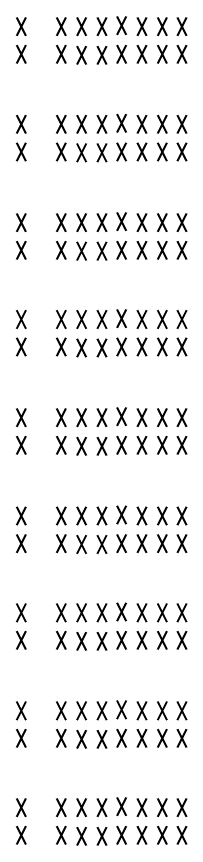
# Model space of a CAD drawing. Extents: x -6 to 410, y -3 to 290.
# Drawn here: x 230.04 to 237.13, y 129.67 to 164.24 of the extents above; entities that cross this region are included whole.
import ezdxf

# ---------------------------------------------------------------- set-up
doc = ezdxf.new("R2010")
doc.units = 0
doc.layers.get('0').update_dxf_attribs({"linetype": 'CONTINUOUS'})
doc.layers.add('1', color=7, linetype='CONTINUOUS')
doc.layers.add('2', color=1, linetype='CONTINUOUS')
doc.styles.add('ROMANS', font='ROMANS', dxfattribs={"width": 0.85})

# ---------------------------------------------------------------- blocks, each defined once
blk = doc.blocks.new('IM116ADR')
at = {"flags": 1}
blk.add_attdef('SYMBTYPE', (0, 0), '', height=0.2, dxfattribs=at)
at = {"layer": '2', "style": 'ROMANS', "width": 0.85}
for p in [(17.96, -23.3), (24.91, -23.3), (28.45, -23.3), (31.99, -23.3), (35.39, -23.14), (38.93, -23.3), (42.47, -23.3), (45.88, -23.3), (17.96, -28.1), (24.91, -28.1), (28.45, -28.26), (31.99, -28.26), (35.39, -28.1), (38.93, -28.1), (42.47, -28.1), (45.88, -28.1), (17.96, -40.27), (24.91, -40.27), (28.45, -40.27), (31.99, -40.27), (35.39, -40.11), (38.93, -40.27), (42.47, -40.27), (45.88, -40.27), (17.96, -45.07), (24.91, -45.07), (28.45, -45.23), (31.99, -45.23), (35.39, -45.07), (38.93, -45.07), (42.47, -45.07), (45.88, -45.07), (17.96, -57.35), (24.91, -57.35), (28.45, -57.35), (31.99, -57.35), (35.39, -57.19), (38.93, -57.35), (42.47, -57.35), (45.88, -57.35), (17.96, -62.15), (24.91, -62.15), (35.39, -62.15), (38.93, -62.15), (42.47, -62.15), (45.88, -62.15), (28.45, -62.31), (31.99, -62.31), (17.96, -74.19), (24.91, -74.19), (28.45, -74.19), (31.99, -74.19), (35.39, -74.03), (38.93, -74.19), (42.47, -74.19), (45.88, -74.19), (17.96, -78.99), (24.91, -78.99), (28.45, -79.15), (31.99, -79.15), (35.39, -78.99), (38.93, -78.99), (42.47, -78.99), (45.88, -78.99), (17.96, -91.26), (24.91, -91.26), (28.45, -91.26), (31.99, -91.26), (35.39, -91.1), (38.93, -91.26), (42.47, -91.26), (45.88, -91.26), (17.96, -96.07), (24.91, -96.07), (28.45, -96.23), (31.99, -96.23), (35.39, -96.07), (38.93, -96.07), (42.47, -96.07), (45.88, -96.07), (17.96, -108.34), (24.91, -108.34), (28.45, -108.34), (31.99, -108.34), (35.39, -108.18), (38.93, -108.34), (42.47, -108.34), (45.88, -108.34), (17.96, -113.14), (24.91, -113.14), (28.45, -113.3), (31.99, -113.3), (35.39, -113.14), (38.93, -113.14), (42.47, -113.14), (45.88, -113.14), (17.96, -125.18), (24.91, -125.18), (28.45, -125.18), (31.99, -125.18), (35.39, -125.02), (38.93, -125.18), (42.47, -125.18), (45.88, -125.18), (17.96, -129.98), (24.91, -129.98), (28.45, -130.14), (31.99, -130.14), (35.39, -129.98), (38.93, -129.98), (42.47, -129.98), (45.88, -129.98), (17.96, -142.21), (24.91, -142.21), (28.45, -142.21), (31.99, -142.21), (35.39, -142.04), (38.93, -142.21), (42.47, -142.21), (45.88, -142.21), (17.96, -147.01), (24.91, -147.01), (28.45, -147.17), (31.99, -147.17), (35.39, -147.01), (38.93, -147.01), (42.47, -147.01), (45.88, -147.01), (17.96, -159.04), (24.91, -159.04), (28.45, -159.04), (31.99, -159.04), (35.39, -158.88), (38.93, -159.04), (42.47, -159.04), (45.88, -159.04), (17.96, -163.85), (24.91, -163.85), (28.45, -164.01), (31.99, -164.01), (35.39, -163.85), (38.93, -163.85), (42.47, -163.85), (45.88, -163.85)]:
    blk.add_text('X', height=3.2, dxfattribs=at).set_placement(p)

msp = doc.modelspace()

# ---------------------------------------------------------------- block references
at = {"layer": '1', "xscale": 0.24, "yscale": 0.24, "zscale": 0.24}
msp.add_blockref('IM116ADR', (225.644, 169.029), dxfattribs=at)

doc.saveas('drawing.dxf')
